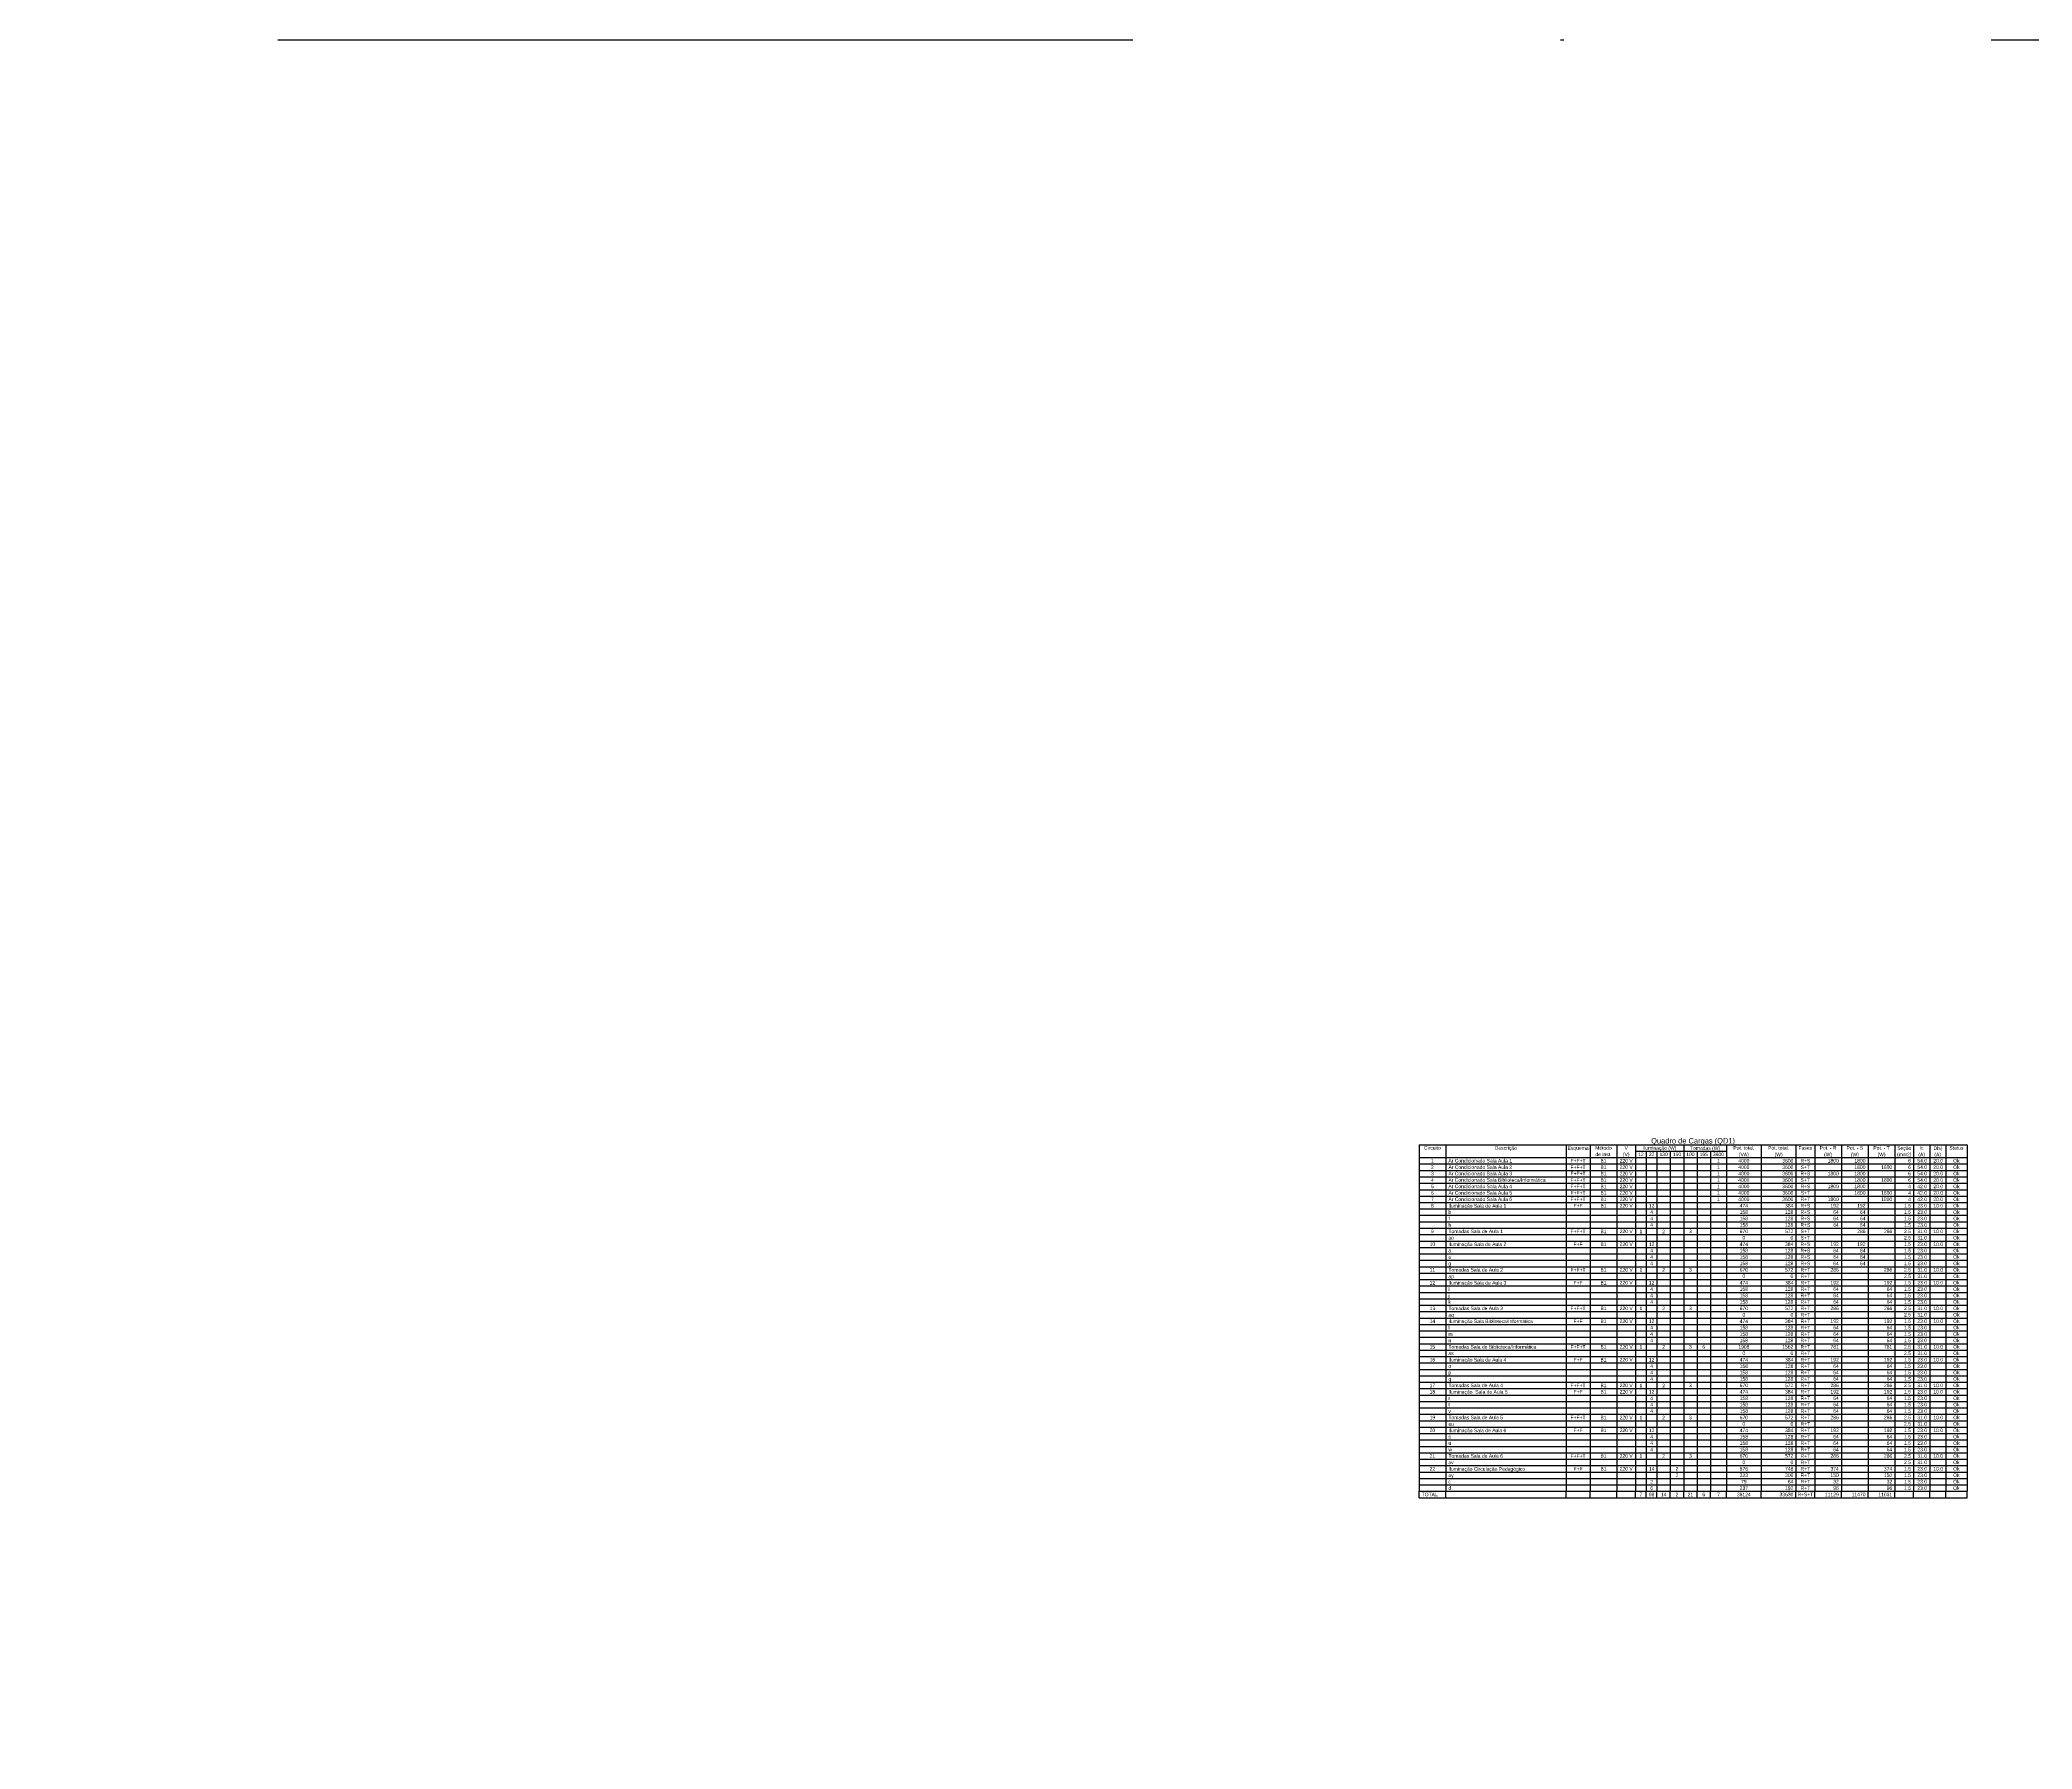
# Model space of a CAD drawing. Extents: x 175 to 700, y 53 to 250.
# Drawn here: x 523.9 to 583.1, y 199.4 to 250.2 of the extents above; entities that cross this region are included whole.
import ezdxf

# ---------------------------------------------------------------- set-up
doc = ezdxf.new("R2010")
doc.units = 0
doc.header["$LTSCALE"] = 2
doc.linetypes.add('DASHDOT', pattern=[25.4, 12.7, -6.35, 0, -6.35])
doc.layers.get('0').update_dxf_attribs({"linetype": 'CONTINUOUS'})
for name, color, linetype, lineweight in [('DI-Linhas do quadro', 1, 'CONTINUOUS', 30), ('DI-Textos do quadro', 7, 'CONTINUOUS', 20), ('DI-Título do quadro', 1, 'CONTINUOUS', 30)]:
    doc.layers.add(name, color=color, linetype=linetype, lineweight=lineweight)
doc.styles.add('Arial', font='arial.ttf')

msp = doc.modelspace()

# ---------------------------------------------------------------- linework, layer by layer
at = {"linetype": 'DASHDOT'}
msp.add_lwpolyline([(174.648, 250.175), (699.834, 250.175), (699.834, 53.401), (174.648, 53.401)], close=True, dxfattribs=at)
at = {"layer": 'DI-Linhas do quadro', "linetype": 'Continuous'}
for p, q in [((564.847, 217.358), (581.129, 217.358)), ((564.847, 217.358), (564.847, 207.064)), ((565.641, 217.358), (565.641, 207.064)), ((569.215, 217.358), (569.215, 207.064)), ((569.93, 217.358), (569.93, 207.064)), ((570.724, 217.358), (570.724, 207.064)), ((571.28, 217.358), (571.28, 207.064)), ((572.71, 217.358), (572.71, 207.064)), ((573.981, 217.358), (573.981, 207.064)), ((575.013, 217.358), (575.013, 207.064)), ((576.046, 217.358), (576.046, 207.064)), ((576.602, 217.358), (576.602, 207.064)), ((577.396, 217.358), (577.396, 207.064)), ((578.19, 217.358), (578.19, 207.064)), ((578.985, 217.358), (578.985, 207.064)), ((579.541, 217.358), (579.541, 207.064)), ((580.017, 217.358), (580.017, 207.064)), ((580.494, 217.358), (580.494, 207.064)), ((581.129, 217.358), (581.129, 207.064)), ((564.847, 216.976), (581.129, 216.976)), ((564.847, 216.786), (581.129, 216.786)), ((571.28, 217.167), (572.71, 217.167)), ((571.598, 217.167), (571.598, 207.064)), ((571.916, 217.167), (571.916, 207.064)), ((572.313, 217.167), (572.313, 207.064)), ((572.71, 217.167), (573.981, 217.167)), ((573.107, 217.167), (573.107, 207.064)), ((573.504, 217.167), (573.504, 207.064)), ((564.847, 216.595), (581.129, 216.595)), ((564.847, 216.404), (581.129, 216.404)), ((564.847, 216.214), (581.129, 216.214)), ((564.847, 216.023), (581.129, 216.023)), ((564.847, 215.833), (581.129, 215.833)), ((564.847, 215.642), (581.129, 215.642)), ((564.847, 215.451), (581.129, 215.451)), ((564.847, 215.261), (581.129, 215.261)), ((564.847, 215.07), (581.129, 215.07)), ((564.847, 214.88), (581.129, 214.88)), ((564.847, 214.689), (581.129, 214.689)), ((564.847, 214.498), (581.129, 214.498)), ((564.847, 214.308), (581.129, 214.308)), ((564.847, 214.117), (581.129, 214.117)), ((564.847, 213.926), (581.129, 213.926)), ((564.847, 213.736), (581.129, 213.736)), ((564.847, 213.545), (581.129, 213.545)), ((564.847, 213.355), (581.129, 213.355)), ((564.847, 213.164), (581.129, 213.164)), ((564.847, 212.973), (581.129, 212.973)), ((564.847, 212.783), (581.129, 212.783)), ((564.847, 212.592), (581.129, 212.592)), ((564.847, 212.401), (581.129, 212.401)), ((564.847, 212.211), (581.129, 212.211)), ((564.847, 212.02), (581.129, 212.02)), ((564.847, 211.83), (581.129, 211.83)), ((564.847, 211.639), (581.129, 211.639)), ((564.847, 211.448), (581.129, 211.448)), ((564.847, 211.258), (581.129, 211.258)), ((564.847, 211.067), (581.129, 211.067)), ((564.847, 210.876), (581.129, 210.876)), ((564.847, 210.686), (581.129, 210.686)), ((564.847, 210.495), (581.129, 210.495)), ((564.847, 210.305), (581.129, 210.305)), ((564.847, 210.114), (581.129, 210.114)), ((564.847, 209.923), (581.129, 209.923)), ((564.847, 209.733), (581.129, 209.733)), ((564.847, 209.542), (581.129, 209.542)), ((564.847, 209.352), (581.129, 209.352)), ((564.847, 209.161), (581.129, 209.161)), ((564.847, 208.97), (581.129, 208.97)), ((564.847, 208.78), (581.129, 208.78)), ((564.847, 208.589), (581.129, 208.589)), ((564.847, 208.398), (581.129, 208.398)), ((564.847, 208.208), (581.129, 208.208)), ((564.847, 208.017), (581.129, 208.017)), ((564.847, 207.827), (581.129, 207.827)), ((564.847, 207.636), (581.129, 207.636)), ((564.847, 207.445), (581.129, 207.445)), ((564.847, 207.255), (581.129, 207.255)), ((564.847, 207.064), (581.129, 207.064)), ((564.847, 206.873), (564.847, 207.064)), ((564.847, 206.873), (564.847, 207.064)), ((564.847, 206.873), (581.129, 206.873)), ((565.641, 206.873), (565.641, 207.064)), ((569.215, 206.873), (569.215, 207.064)), ((569.93, 206.873), (569.93, 207.064)), ((570.724, 206.873), (570.724, 207.064)), ((571.28, 206.873), (571.28, 207.064)), ((571.598, 206.873), (571.598, 207.064)), ((571.916, 206.873), (571.916, 207.064)), ((572.313, 206.873), (572.313, 207.064)), ((572.71, 206.873), (572.71, 207.064)), ((573.107, 206.873), (573.107, 207.064)), ((573.504, 206.873), (573.504, 207.064)), ((573.981, 206.873), (573.981, 207.064)), ((575.013, 206.873), (575.013, 207.064)), ((576.046, 206.873), (576.046, 207.064)), ((576.602, 206.873), (576.602, 207.064)), ((577.396, 206.873), (577.396, 207.064)), ((578.19, 206.873), (578.19, 207.064)), ((578.985, 206.873), (578.985, 207.064)), ((579.541, 206.873), (579.541, 207.064)), ((580.017, 206.873), (580.017, 207.064)), ((580.494, 206.873), (580.494, 207.064)), ((581.129, 206.873), (581.129, 207.064))]:
    msp.add_line(p, q, dxfattribs=at)

# ---------------------------------------------------------------- texts
at = {"layer": 'DI-Textos do quadro', "line_spacing_factor": 0.798, "style": 'Arial'}
for s, insert, char_height, width, attachment_point in [('Circuito', (565.244, 217.209), 0.1059, 1.01664, 8), ('Descrição', (567.428, 217.174), 0.1059, 1.14372, 8), ('Esquema', (569.573, 217.174), 0.1059, 0.88956, 8), ('Método', (570.327, 217.209), 0.1059, 0.76248, 8), ('V', (571.002, 217.209), 0.106, 0.12708, 8), ('Iluminação (W)', (571.995, 217.174), 0.1059, 1.77912, 8), ('Tomadas (W)', (573.345, 217.174), 0.1059, 1.39788, 8), ('Pot. total.', (574.497, 217.209), 0.1059, 1.39788, 8), ('Pot. total.', (575.53, 217.209), 0.1059, 1.39788, 8), ('Fases', (576.324, 217.209), 0.1059, 0.6354, 8), ('Pot. - R', (576.999, 217.209), 0.1059, 1.01664, 8), ('Pot. - S', (577.793, 217.209), 0.1059, 1.01664, 8), ('Pot. - T', (578.588, 217.209), 0.1059, 1.01664, 8), ('Seção', (579.263, 217.174), 0.1059, 0.6354, 8), ('Ic', (579.779, 217.209), 0.1059, 0.25416, 8), ('Disj', (580.255, 217.174), 0.1059, 0.50832, 8), ('Status', (580.811, 217.209), 0.1059, 0.76248, 8), ('2', (565.244, 216.638), 0.106, 0.12708, 8), ('1', (565.244, 216.828), 0.106, 0.12708, 8), ('Ar Condicionado Sala Aula 1', (565.721, 216.828), 0.1059, 3.43116, 7), ('Ar Condicionado Sala Aula 2', (565.721, 216.638), 0.1059, 3.43116, 7), ('F+F+T', (569.573, 216.828), 0.1059, 0.6354, 8), ('F+F+T', (569.573, 216.638), 0.1059, 0.6354, 8), ('de inst.', (570.327, 217.019), 0.1059, 1.01664, 8), ('B1', (570.327, 216.828), 0.1059, 0.25416, 8), ('B1', (570.327, 216.638), 0.1059, 0.25416, 8), ('220 V', (571.002, 216.828), 0.1059, 0.6354, 8), ('220 V', (571.002, 216.638), 0.1059, 0.6354, 8), ('(V)', (571.002, 216.984), 0.1059, 0.38124, 8), ('12', (571.439, 217.019), 0.1059, 0.25416, 8), ('32', (571.757, 217.019), 0.1059, 0.25416, 8), ('130', (572.114, 217.019), 0.1059, 0.38124, 8), ('150', (572.512, 217.019), 0.1059, 0.38124, 8), ('100', (572.909, 217.019), 0.1059, 0.38124, 8), ('165', (573.306, 217.019), 0.1059, 0.38124, 8), ('3600', (573.743, 217.019), 0.1059, 0.50832, 8), ('1', (573.743, 216.828), 0.106, 0.12708, 8), ('1', (573.743, 216.638), 0.106, 0.12708, 8), ('4000', (574.497, 216.828), 0.1059, 0.50832, 8), ('4000', (574.497, 216.638), 0.1059, 0.50832, 8), ('(VA)', (574.497, 216.984), 0.1059, 0.50832, 8), ('(W)', (575.53, 216.984), 0.1059, 0.38124, 8), ('3600', (575.967, 216.828), 0.1059, 0.50832, 9), ('3600', (575.967, 216.638), 0.1059, 0.50832, 9), ('R+S', (576.324, 216.828), 0.1059, 0.38124, 8), ('S+T', (576.324, 216.638), 0.1059, 0.38124, 8), ('(W)', (576.999, 216.984), 0.1059, 0.38124, 8), ('1800', (577.317, 216.828), 0.1059, 0.50832, 9), ('(W)', (577.793, 216.984), 0.1059, 0.38124, 8), ('1800', (578.111, 216.828), 0.1059, 0.50832, 9), ('1800', (578.111, 216.638), 0.1059, 0.50832, 9), ('(W)', (578.588, 216.984), 0.1059, 0.38124, 8), ('1800', (578.905, 216.638), 0.1059, 0.50832, 9), ('(mm2)', (579.263, 216.984), 0.1059, 0.6354, 8), ('6', (579.461, 216.828), 0.106, 0.12708, 9), ('6', (579.461, 216.638), 0.106, 0.12708, 9), ('54.0', (579.938, 216.828), 0.1059, 0.50832, 9), ('54.0', (579.938, 216.638), 0.1059, 0.50832, 9), ('(A)', (579.779, 216.984), 0.1059, 0.38124, 8), ('20.0', (580.414, 216.828), 0.1059, 0.50832, 9), ('20.0', (580.414, 216.638), 0.1059, 0.50832, 9), ('(A)', (580.255, 216.984), 0.1059, 0.38124, 8), ('Ok', (580.811, 216.828), 0.1059, 0.25416, 8), ('Ok', (580.811, 216.638), 0.1059, 0.25416, 8), ('4', (565.244, 216.256), 0.106, 0.12708, 8), ('3', (565.244, 216.447), 0.106, 0.12708, 8), ('5', (565.244, 216.066), 0.106, 0.12708, 8), ('Ar Condicionado Sala Aula 3', (565.721, 216.447), 0.1059, 3.43116, 7), ('Ar Condicionado Sala Biblioteca/Informática', (565.721, 216.256), 0.1059, 5.46444, 7), ('Ar Condicionado Sala Aula 4', (565.721, 216.066), 0.1059, 3.43116, 7), ('F+F+T', (569.573, 216.447), 0.1059, 0.6354, 8), ('F+F+T', (569.573, 216.256), 0.1059, 0.6354, 8), ('F+F+T', (569.573, 216.066), 0.1059, 0.6354, 8), ('B1', (570.327, 216.447), 0.1059, 0.25416, 8), ('B1', (570.327, 216.256), 0.1059, 0.25416, 8), ('B1', (570.327, 216.066), 0.1059, 0.25416, 8), ('220 V', (571.002, 216.447), 0.1059, 0.6354, 8), ('220 V', (571.002, 216.256), 0.1059, 0.6354, 8), ('220 V', (571.002, 216.066), 0.1059, 0.6354, 8), ('1', (573.743, 216.447), 0.106, 0.12708, 8), ('1', (573.743, 216.256), 0.106, 0.12708, 8), ('1', (573.743, 216.066), 0.106, 0.12708, 8), ('4000', (574.497, 216.447), 0.1059, 0.50832, 8), ('4000', (574.497, 216.256), 0.1059, 0.50832, 8), ('4000', (574.497, 216.066), 0.1059, 0.50832, 8), ('3600', (575.967, 216.447), 0.1059, 0.50832, 9), ('3600', (575.967, 216.256), 0.1059, 0.50832, 9), ('3600', (575.967, 216.066), 0.1059, 0.50832, 9), ('R+S', (576.324, 216.447), 0.1059, 0.38124, 8), ('R+S', (576.324, 216.066), 0.1059, 0.38124, 8), ('S+T', (576.324, 216.256), 0.1059, 0.38124, 8), ('1800', (577.317, 216.447), 0.1059, 0.50832, 9), ('1800', (577.317, 216.066), 0.1059, 0.50832, 9), ('1800', (578.111, 216.447), 0.1059, 0.50832, 9), ('1800', (578.111, 216.256), 0.1059, 0.50832, 9), ('1800', (578.111, 216.066), 0.1059, 0.50832, 9), ('1800', (578.905, 216.256), 0.1059, 0.50832, 9), ('4', (579.461, 216.066), 0.106, 0.12708, 9), ('6', (579.461, 216.447), 0.106, 0.12708, 9), ('6', (579.461, 216.256), 0.106, 0.12708, 9), ('42.0', (579.938, 216.066), 0.1059, 0.50832, 9), ('54.0', (579.938, 216.447), 0.1059, 0.50832, 9), ('54.0', (579.938, 216.256), 0.1059, 0.50832, 9), ('20.0', (580.414, 216.447), 0.1059, 0.50832, 9), ('20.0', (580.414, 216.256), 0.1059, 0.50832, 9), ('20.0', (580.414, 216.066), 0.1059, 0.50832, 9), ('Ok', (580.811, 216.447), 0.1059, 0.25416, 8), ('Ok', (580.811, 216.256), 0.1059, 0.25416, 8), ('Ok', (580.811, 216.066), 0.1059, 0.25416, 8), ('8', (565.244, 215.494), 0.106, 0.12708, 8), ('6', (565.244, 215.875), 0.106, 0.12708, 8), ('7', (565.244, 215.684), 0.106, 0.12708, 8), ('Ar Condicionado Sala Aula 5', (565.721, 215.875), 0.1059, 3.43116, 7), ('Ar Condicionado Sala Aula 6', (565.721, 215.684), 0.1059, 3.43116, 7), ('Iluminação Sala de Aula 1', (565.721, 215.459), 0.1059, 3.177, 7), ('F+F+T', (569.573, 215.875), 0.1059, 0.6354, 8), ('F+F+T', (569.573, 215.684), 0.1059, 0.6354, 8), ('F+F', (569.573, 215.494), 0.1059, 0.38124, 8), ('B1', (570.327, 215.875), 0.1059, 0.25416, 8), ('B1', (570.327, 215.684), 0.1059, 0.25416, 8), ('B1', (570.327, 215.494), 0.1059, 0.25416, 8), ('220 V', (571.002, 215.875), 0.1059, 0.6354, 8), ('220 V', (571.002, 215.684), 0.1059, 0.6354, 8), ('220 V', (571.002, 215.494), 0.1059, 0.6354, 8), ('12', (571.757, 215.494), 0.1059, 0.25416, 8), ('1', (573.743, 215.875), 0.106, 0.12708, 8), ('1', (573.743, 215.684), 0.106, 0.12708, 8), ('4000', (574.497, 215.875), 0.1059, 0.50832, 8), ('4000', (574.497, 215.684), 0.1059, 0.50832, 8), ('474', (574.497, 215.494), 0.1059, 0.38124, 8), ('3600', (575.967, 215.875), 0.1059, 0.50832, 9), ('3600', (575.967, 215.684), 0.1059, 0.50832, 9), ('384', (575.967, 215.494), 0.1059, 0.38124, 9), ('R+S', (576.324, 215.494), 0.1059, 0.38124, 8), ('S+T', (576.324, 215.875), 0.1059, 0.38124, 8), ('R+T', (576.324, 215.684), 0.1059, 0.38124, 8), ('1800', (577.317, 215.684), 0.1059, 0.50832, 9), ('192', (577.317, 215.494), 0.1059, 0.38124, 9), ('1800', (578.111, 215.875), 0.1059, 0.50832, 9), ('192', (578.111, 215.494), 0.1059, 0.38124, 9), ('1800', (578.905, 215.875), 0.1059, 0.50832, 9), ('1800', (578.905, 215.684), 0.1059, 0.50832, 9), ('1.5', (579.461, 215.494), 0.1059, 0.38124, 9), ('4', (579.461, 215.875), 0.106, 0.12708, 9), ('4', (579.461, 215.684), 0.106, 0.12708, 9), ('42.0', (579.938, 215.875), 0.1059, 0.50832, 9), ('42.0', (579.938, 215.684), 0.1059, 0.50832, 9), ('23.0', (579.938, 215.494), 0.1059, 0.50832, 9), ('20.0', (580.414, 215.875), 0.1059, 0.50832, 9), ('20.0', (580.414, 215.684), 0.1059, 0.50832, 9), ('10.0', (580.414, 215.494), 0.1059, 0.50832, 9), ('Ok', (580.811, 215.875), 0.1059, 0.25416, 8), ('Ok', (580.811, 215.684), 0.1059, 0.25416, 8), ('Ok', (580.811, 215.494), 0.1059, 0.25416, 8), ('9', (565.244, 214.731), 0.106, 0.12708, 8), ('f', (565.721, 215.113), 0.106, 0.12708, 7), ('Tomadas Sala de Aula 1', (565.721, 214.731), 0.1059, 2.79576, 7), ('b', (565.721, 215.303), 0.106, 0.12708, 7), ('h', (565.721, 214.922), 0.106, 0.12708, 7), ('220 V', (571.002, 214.731), 0.1059, 0.6354, 8), ('4', (571.757, 215.303), 0.106, 0.12708, 8), ('4', (571.757, 215.113), 0.106, 0.12708, 8), ('4', (571.757, 214.922), 0.106, 0.12708, 8), ('2', (572.114, 214.731), 0.106, 0.12708, 8), ('3', (572.909, 214.731), 0.106, 0.12708, 8), ('670', (574.497, 214.731), 0.1059, 0.38124, 8), ('158', (574.497, 215.303), 0.1059, 0.38124, 8), ('158', (574.497, 215.113), 0.1059, 0.38124, 8), ('158', (574.497, 214.922), 0.1059, 0.38124, 8), ('572', (575.967, 214.731), 0.1059, 0.38124, 9), ('128', (575.967, 215.303), 0.1059, 0.38124, 9), ('128', (575.967, 215.113), 0.1059, 0.38124, 9), ('128', (575.967, 214.922), 0.1059, 0.38124, 9), ('R+S', (576.324, 215.303), 0.1059, 0.38124, 8), ('R+S', (576.324, 215.113), 0.1059, 0.38124, 8), ('R+S', (576.324, 214.922), 0.1059, 0.38124, 8), ('S+T', (576.324, 214.731), 0.1059, 0.38124, 8), ('64', (577.317, 215.303), 0.1059, 0.25416, 9), ('64', (577.317, 215.113), 0.1059, 0.25416, 9), ('64', (577.317, 214.922), 0.1059, 0.25416, 9), ('286', (578.111, 214.731), 0.1059, 0.38124, 9), ('64', (578.111, 215.303), 0.1059, 0.25416, 9), ('64', (578.111, 215.113), 0.1059, 0.25416, 9), ('64', (578.111, 214.922), 0.1059, 0.25416, 9), ('286', (578.905, 214.731), 0.1059, 0.38124, 9), ('2.5', (579.461, 214.731), 0.1059, 0.38124, 9), ('1.5', (579.461, 215.303), 0.1059, 0.38124, 9), ('1.5', (579.461, 215.113), 0.1059, 0.38124, 9), ('1.5', (579.461, 214.922), 0.1059, 0.38124, 9), ('31.0', (579.938, 214.731), 0.1059, 0.50832, 9), ('23.0', (579.938, 215.303), 0.1059, 0.50832, 9), ('23.0', (579.938, 215.113), 0.1059, 0.50832, 9), ('23.0', (579.938, 214.922), 0.1059, 0.50832, 9), ('10.0', (580.414, 214.731), 0.1059, 0.50832, 9), ('Ok', (580.811, 215.303), 0.1059, 0.25416, 8), ('Ok', (580.811, 215.113), 0.1059, 0.25416, 8), ('Ok', (580.811, 214.922), 0.1059, 0.25416, 8), ('Ok', (580.811, 214.731), 0.1059, 0.25416, 8), ('10', (565.244, 214.35), 0.1059, 0.25416, 8), ('ao', (565.721, 214.541), 0.1059, 0.25416, 7), ('Iluminação Sala de Aula 2', (565.721, 214.315), 0.1059, 3.177, 7), ('F+F+T', (569.573, 214.731), 0.1059, 0.6354, 8), ('F+F', (569.573, 214.35), 0.1059, 0.38124, 8), ('B1', (570.327, 214.731), 0.1059, 0.25416, 8), ('B1', (570.327, 214.35), 0.1059, 0.25416, 8), ('220 V', (571.002, 214.35), 0.1059, 0.6354, 8), ('1', (571.439, 214.731), 0.106, 0.12708, 8), ('12', (571.757, 214.35), 0.1059, 0.25416, 8), ('4', (571.757, 214.159), 0.106, 0.12708, 8), ('474', (574.497, 214.35), 0.1059, 0.38124, 8), ('158', (574.497, 214.159), 0.1059, 0.38124, 8), ('0', (574.497, 214.541), 0.106, 0.12708, 8), ('384', (575.967, 214.35), 0.1059, 0.38124, 9), ('128', (575.967, 214.159), 0.1059, 0.38124, 9), ('0', (575.967, 214.541), 0.106, 0.12708, 9), ('R+S', (576.324, 214.35), 0.1059, 0.38124, 8), ('R+S', (576.324, 214.159), 0.1059, 0.38124, 8), ('S+T', (576.324, 214.541), 0.1059, 0.38124, 8), ('192', (577.317, 214.35), 0.1059, 0.38124, 9), ('64', (577.317, 214.159), 0.1059, 0.25416, 9), ('192', (578.111, 214.35), 0.1059, 0.38124, 9), ('64', (578.111, 214.159), 0.1059, 0.25416, 9), ('2.5', (579.461, 214.541), 0.1059, 0.38124, 9), ('1.5', (579.461, 214.35), 0.1059, 0.38124, 9), ('1.5', (579.461, 214.159), 0.1059, 0.38124, 9), ('31.0', (579.938, 214.541), 0.1059, 0.50832, 9), ('23.0', (579.938, 214.35), 0.1059, 0.50832, 9), ('23.0', (579.938, 214.159), 0.1059, 0.50832, 9), ('10.0', (580.414, 214.35), 0.1059, 0.50832, 9), ('Ok', (580.811, 214.541), 0.1059, 0.25416, 8), ('Ok', (580.811, 214.35), 0.1059, 0.25416, 8), ('Ok', (580.811, 214.159), 0.1059, 0.25416, 8), ('11', (565.244, 213.588), 0.1059, 0.25416, 8), ('Tomadas Sala de Aula 2', (565.721, 213.588), 0.1059, 2.79576, 7), ('a', (565.721, 214.159), 0.106, 0.12708, 7), ('e', (565.721, 213.969), 0.106, 0.12708, 7), ('g', (565.721, 213.743), 0.106, 0.12708, 7), ('F+F+T', (569.573, 213.588), 0.1059, 0.6354, 8), ('B1', (570.327, 213.588), 0.1059, 0.25416, 8), ('220 V', (571.002, 213.588), 0.1059, 0.6354, 8), ('1', (571.439, 213.588), 0.106, 0.12708, 8), ('4', (571.757, 213.969), 0.106, 0.12708, 8), ('4', (571.757, 213.778), 0.106, 0.12708, 8), ('2', (572.114, 213.588), 0.106, 0.12708, 8), ('3', (572.909, 213.588), 0.106, 0.12708, 8), ('670', (574.497, 213.588), 0.1059, 0.38124, 8), ('158', (574.497, 213.969), 0.1059, 0.38124, 8), ('158', (574.497, 213.778), 0.1059, 0.38124, 8), ('572', (575.967, 213.588), 0.1059, 0.38124, 9), ('128', (575.967, 213.969), 0.1059, 0.38124, 9), ('128', (575.967, 213.778), 0.1059, 0.38124, 9), ('R+S', (576.324, 213.969), 0.1059, 0.38124, 8), ('R+S', (576.324, 213.778), 0.1059, 0.38124, 8), ('R+T', (576.324, 213.588), 0.1059, 0.38124, 8), ('286', (577.317, 213.588), 0.1059, 0.38124, 9), ('64', (577.317, 213.969), 0.1059, 0.25416, 9), ('64', (577.317, 213.778), 0.1059, 0.25416, 9), ('64', (578.111, 213.969), 0.1059, 0.25416, 9), ('64', (578.111, 213.778), 0.1059, 0.25416, 9), ('286', (578.905, 213.588), 0.1059, 0.38124, 9), ('2.5', (579.461, 213.588), 0.1059, 0.38124, 9), ('1.5', (579.461, 213.969), 0.1059, 0.38124, 9), ('1.5', (579.461, 213.778), 0.1059, 0.38124, 9), ('31.0', (579.938, 213.588), 0.1059, 0.50832, 9), ('23.0', (579.938, 213.969), 0.1059, 0.50832, 9), ('23.0', (579.938, 213.778), 0.1059, 0.50832, 9), ('10.0', (580.414, 213.588), 0.1059, 0.50832, 9), ('Ok', (580.811, 213.969), 0.1059, 0.25416, 8), ('Ok', (580.811, 213.778), 0.1059, 0.25416, 8), ('Ok', (580.811, 213.588), 0.1059, 0.25416, 8), ('12', (565.244, 213.206), 0.1059, 0.25416, 8), ('ap', (565.721, 213.362), 0.1059, 0.25416, 7), ('i', (565.721, 213.016), 0.106, 0.12708, 7), ('Iluminação Sala de Aula 3', (565.721, 213.171), 0.1059, 3.177, 7), ('F+F', (569.573, 213.206), 0.1059, 0.38124, 8), ('B1', (570.327, 213.206), 0.1059, 0.25416, 8), ('220 V', (571.002, 213.206), 0.1059, 0.6354, 8), ('12', (571.757, 213.206), 0.1059, 0.25416, 8), ('4', (571.757, 213.016), 0.106, 0.12708, 8), ('474', (574.497, 213.206), 0.1059, 0.38124, 8), ('158', (574.497, 213.016), 0.1059, 0.38124, 8), ('0', (574.497, 213.397), 0.106, 0.12708, 8), ('384', (575.967, 213.206), 0.1059, 0.38124, 9), ('128', (575.967, 213.016), 0.1059, 0.38124, 9), ('0', (575.967, 213.397), 0.106, 0.12708, 9), ('R+T', (576.324, 213.397), 0.1059, 0.38124, 8), ('R+T', (576.324, 213.206), 0.1059, 0.38124, 8), ('R+T', (576.324, 213.016), 0.1059, 0.38124, 8), ('192', (577.317, 213.206), 0.1059, 0.38124, 9), ('64', (577.317, 213.016), 0.1059, 0.25416, 9), ('192', (578.905, 213.206), 0.1059, 0.38124, 9), ('64', (578.905, 213.016), 0.1059, 0.25416, 9), ('2.5', (579.461, 213.397), 0.1059, 0.38124, 9), ('1.5', (579.461, 213.206), 0.1059, 0.38124, 9), ('1.5', (579.461, 213.016), 0.1059, 0.38124, 9), ('31.0', (579.938, 213.397), 0.1059, 0.50832, 9), ('23.0', (579.938, 213.206), 0.1059, 0.50832, 9), ('23.0', (579.938, 213.016), 0.1059, 0.50832, 9), ('10.0', (580.414, 213.206), 0.1059, 0.50832, 9), ('Ok', (580.811, 213.397), 0.1059, 0.25416, 8), ('Ok', (580.811, 213.206), 0.1059, 0.25416, 8), ('Ok', (580.811, 213.016), 0.1059, 0.25416, 8), ('13', (565.244, 212.444), 0.1059, 0.25416, 8), ('j', (565.721, 212.79), 0.106, 0.12708, 7), ('Tomadas Sala de Aula 3', (565.721, 212.444), 0.1059, 2.79576, 7), ('k', (565.721, 212.634), 0.106, 0.12708, 7), ('F+F+T', (569.573, 212.444), 0.1059, 0.6354, 8), ('B1', (570.327, 212.444), 0.1059, 0.25416, 8), ('220 V', (571.002, 212.444), 0.1059, 0.6354, 8), ('1', (571.439, 212.444), 0.106, 0.12708, 8), ('4', (571.757, 212.825), 0.106, 0.12708, 8), ('4', (571.757, 212.634), 0.106, 0.12708, 8), ('2', (572.114, 212.444), 0.106, 0.12708, 8), ('3', (572.909, 212.444), 0.106, 0.12708, 8), ('670', (574.497, 212.444), 0.1059, 0.38124, 8), ('158', (574.497, 212.825), 0.1059, 0.38124, 8), ('158', (574.497, 212.634), 0.1059, 0.38124, 8), ('572', (575.967, 212.444), 0.1059, 0.38124, 9), ('128', (575.967, 212.825), 0.1059, 0.38124, 9), ('128', (575.967, 212.634), 0.1059, 0.38124, 9), ('R+T', (576.324, 212.825), 0.1059, 0.38124, 8), ('R+T', (576.324, 212.634), 0.1059, 0.38124, 8), ('R+T', (576.324, 212.444), 0.1059, 0.38124, 8), ('286', (577.317, 212.444), 0.1059, 0.38124, 9), ('64', (577.317, 212.825), 0.1059, 0.25416, 9), ('64', (577.317, 212.634), 0.1059, 0.25416, 9), ('286', (578.905, 212.444), 0.1059, 0.38124, 9), ('64', (578.905, 212.825), 0.1059, 0.25416, 9), ('64', (578.905, 212.634), 0.1059, 0.25416, 9), ('2.5', (579.461, 212.444), 0.1059, 0.38124, 9), ('1.5', (579.461, 212.825), 0.1059, 0.38124, 9), ('1.5', (579.461, 212.634), 0.1059, 0.38124, 9), ('31.0', (579.938, 212.444), 0.1059, 0.50832, 9), ('23.0', (579.938, 212.825), 0.1059, 0.50832, 9), ('23.0', (579.938, 212.634), 0.1059, 0.50832, 9), ('10.0', (580.414, 212.444), 0.1059, 0.50832, 9), ('Ok', (580.811, 212.825), 0.1059, 0.25416, 8), ('Ok', (580.811, 212.634), 0.1059, 0.25416, 8), ('Ok', (580.811, 212.444), 0.1059, 0.25416, 8), ('14', (565.244, 212.063), 0.1059, 0.25416, 8), ('aq', (565.721, 212.218), 0.1059, 0.25416, 7), ('l', (565.721, 211.872), 0.106, 0.12708, 7), ('Iluminação Sala Biblioteca/Informática', (565.721, 212.028), 0.1059, 4.82904, 7), ('F+F', (569.573, 212.063), 0.1059, 0.38124, 8), ('B1', (570.327, 212.063), 0.1059, 0.25416, 8), ('220 V', (571.002, 212.063), 0.1059, 0.6354, 8), ('12', (571.757, 212.063), 0.1059, 0.25416, 8), ('4', (571.757, 211.872), 0.106, 0.12708, 8), ('474', (574.497, 212.063), 0.1059, 0.38124, 8), ('158', (574.497, 211.872), 0.1059, 0.38124, 8), ('0', (574.497, 212.253), 0.106, 0.12708, 8), ('384', (575.967, 212.063), 0.1059, 0.38124, 9), ('128', (575.967, 211.872), 0.1059, 0.38124, 9), ('0', (575.967, 212.253), 0.106, 0.12708, 9), ('R+T', (576.324, 212.253), 0.1059, 0.38124, 8), ('R+T', (576.324, 212.063), 0.1059, 0.38124, 8), ('R+T', (576.324, 211.872), 0.1059, 0.38124, 8), ('192', (577.317, 212.063), 0.1059, 0.38124, 9), ('64', (577.317, 211.872), 0.1059, 0.25416, 9), ('192', (578.905, 212.063), 0.1059, 0.38124, 9), ('64', (578.905, 211.872), 0.1059, 0.25416, 9), ('2.5', (579.461, 212.253), 0.1059, 0.38124, 9), ('1.5', (579.461, 212.063), 0.1059, 0.38124, 9), ('1.5', (579.461, 211.872), 0.1059, 0.38124, 9), ('31.0', (579.938, 212.253), 0.1059, 0.50832, 9), ('23.0', (579.938, 212.063), 0.1059, 0.50832, 9), ('23.0', (579.938, 211.872), 0.1059, 0.50832, 9), ('10.0', (580.414, 212.063), 0.1059, 0.50832, 9), ('Ok', (580.811, 212.253), 0.1059, 0.25416, 8), ('Ok', (580.811, 212.063), 0.1059, 0.25416, 8), ('Ok', (580.811, 211.872), 0.1059, 0.25416, 8), ('15', (565.244, 211.3), 0.1059, 0.25416, 8), ('Tomadas Sala de Biblioteca/Informática', (565.721, 211.3), 0.1059, 4.82904, 7), ('m', (565.721, 211.681), 0.106, 0.12708, 7), ('n', (565.721, 211.491), 0.106, 0.12708, 7), ('F+F+T', (569.573, 211.3), 0.1059, 0.6354, 8), ('B1', (570.327, 211.3), 0.1059, 0.25416, 8), ('220 V', (571.002, 211.3), 0.1059, 0.6354, 8), ('1', (571.439, 211.3), 0.106, 0.12708, 8), ('4', (571.757, 211.681), 0.106, 0.12708, 8), ('4', (571.757, 211.491), 0.106, 0.12708, 8), ('2', (572.114, 211.3), 0.106, 0.12708, 8), ('3', (572.909, 211.3), 0.106, 0.12708, 8), ('6', (573.306, 211.3), 0.106, 0.12708, 8), ('1908', (574.497, 211.3), 0.1059, 0.50832, 8), ('158', (574.497, 211.681), 0.1059, 0.38124, 8), ('158', (574.497, 211.491), 0.1059, 0.38124, 8), ('1562', (575.967, 211.3), 0.1059, 0.50832, 9), ('128', (575.967, 211.681), 0.1059, 0.38124, 9), ('128', (575.967, 211.491), 0.1059, 0.38124, 9), ('R+T', (576.324, 211.681), 0.1059, 0.38124, 8), ('R+T', (576.324, 211.491), 0.1059, 0.38124, 8), ('R+T', (576.324, 211.3), 0.1059, 0.38124, 8), ('781', (577.317, 211.3), 0.1059, 0.38124, 9), ('64', (577.317, 211.681), 0.1059, 0.25416, 9), ('64', (577.317, 211.491), 0.1059, 0.25416, 9), ('781', (578.905, 211.3), 0.1059, 0.38124, 9), ('64', (578.905, 211.681), 0.1059, 0.25416, 9), ('64', (578.905, 211.491), 0.1059, 0.25416, 9), ('2.5', (579.461, 211.3), 0.1059, 0.38124, 9), ('1.5', (579.461, 211.681), 0.1059, 0.38124, 9), ('1.5', (579.461, 211.491), 0.1059, 0.38124, 9), ('31.0', (579.938, 211.3), 0.1059, 0.50832, 9), ('23.0', (579.938, 211.681), 0.1059, 0.50832, 9), ('23.0', (579.938, 211.491), 0.1059, 0.50832, 9), ('10.0', (580.414, 211.3), 0.1059, 0.50832, 9), ('Ok', (580.811, 211.681), 0.1059, 0.25416, 8), ('Ok', (580.811, 211.491), 0.1059, 0.25416, 8), ('Ok', (580.811, 211.3), 0.1059, 0.25416, 8), ('16', (565.244, 210.919), 0.1059, 0.25416, 8), ('as', (565.721, 211.11), 0.1059, 0.25416, 7), ('o', (565.721, 210.728), 0.106, 0.12708, 7), ('Iluminação Sala de Aula 4', (565.721, 210.884), 0.1059, 3.177, 7), ('F+F', (569.573, 210.919), 0.1059, 0.38124, 8), ('B1', (570.327, 210.919), 0.1059, 0.25416, 8), ('220 V', (571.002, 210.919), 0.1059, 0.6354, 8), ('12', (571.757, 210.919), 0.1059, 0.25416, 8), ('4', (571.757, 210.728), 0.106, 0.12708, 8), ('474', (574.497, 210.919), 0.1059, 0.38124, 8), ('158', (574.497, 210.728), 0.1059, 0.38124, 8), ('0', (574.497, 211.11), 0.106, 0.12708, 8), ('384', (575.967, 210.919), 0.1059, 0.38124, 9), ('128', (575.967, 210.728), 0.1059, 0.38124, 9), ('0', (575.967, 211.11), 0.106, 0.12708, 9), ('R+T', (576.324, 211.11), 0.1059, 0.38124, 8), ('R+T', (576.324, 210.919), 0.1059, 0.38124, 8), ('R+T', (576.324, 210.728), 0.1059, 0.38124, 8), ('192', (577.317, 210.919), 0.1059, 0.38124, 9), ('64', (577.317, 210.728), 0.1059, 0.25416, 9), ('192', (578.905, 210.919), 0.1059, 0.38124, 9), ('64', (578.905, 210.728), 0.1059, 0.25416, 9), ('2.5', (579.461, 211.11), 0.1059, 0.38124, 9), ('1.5', (579.461, 210.919), 0.1059, 0.38124, 9), ('1.5', (579.461, 210.728), 0.1059, 0.38124, 9), ('31.0', (579.938, 211.11), 0.1059, 0.50832, 9), ('23.0', (579.938, 210.919), 0.1059, 0.50832, 9), ('23.0', (579.938, 210.728), 0.1059, 0.50832, 9), ('10.0', (580.414, 210.919), 0.1059, 0.50832, 9), ('Ok', (580.811, 211.11), 0.1059, 0.25416, 8), ('Ok', (580.811, 210.919), 0.1059, 0.25416, 8), ('Ok', (580.811, 210.728), 0.1059, 0.25416, 8), ('17', (565.244, 210.156), 0.1059, 0.25416, 8), ('Tomadas Sala de Aula 4', (565.721, 210.156), 0.1059, 2.79576, 7), ('q', (565.721, 210.312), 0.106, 0.12708, 7), ('p', (565.721, 210.503), 0.106, 0.12708, 7), ('F+F+T', (569.573, 210.156), 0.1059, 0.6354, 8), ('B1', (570.327, 210.156), 0.1059, 0.25416, 8), ('220 V', (571.002, 210.156), 0.1059, 0.6354, 8), ('1', (571.439, 210.156), 0.106, 0.12708, 8), ('4', (571.757, 210.538), 0.106, 0.12708, 8), ('4', (571.757, 210.347), 0.106, 0.12708, 8), ('2', (572.114, 210.156), 0.106, 0.12708, 8), ('3', (572.909, 210.156), 0.106, 0.12708, 8), ('670', (574.497, 210.156), 0.1059, 0.38124, 8), ('158', (574.497, 210.538), 0.1059, 0.38124, 8), ('158', (574.497, 210.347), 0.1059, 0.38124, 8), ('572', (575.967, 210.156), 0.1059, 0.38124, 9), ('128', (575.967, 210.538), 0.1059, 0.38124, 9), ('128', (575.967, 210.347), 0.1059, 0.38124, 9), ('R+T', (576.324, 210.538), 0.1059, 0.38124, 8), ('R+T', (576.324, 210.347), 0.1059, 0.38124, 8), ('R+T', (576.324, 210.156), 0.1059, 0.38124, 8), ('286', (577.317, 210.156), 0.1059, 0.38124, 9), ('64', (577.317, 210.538), 0.1059, 0.25416, 9), ('64', (577.317, 210.347), 0.1059, 0.25416, 9), ('286', (578.905, 210.156), 0.1059, 0.38124, 9), ('64', (578.905, 210.538), 0.1059, 0.25416, 9), ('64', (578.905, 210.347), 0.1059, 0.25416, 9), ('2.5', (579.461, 210.156), 0.1059, 0.38124, 9), ('1.5', (579.461, 210.538), 0.1059, 0.38124, 9), ('1.5', (579.461, 210.347), 0.1059, 0.38124, 9), ('31.0', (579.938, 210.156), 0.1059, 0.50832, 9), ('23.0', (579.938, 210.538), 0.1059, 0.50832, 9), ('23.0', (579.938, 210.347), 0.1059, 0.50832, 9), ('10.0', (580.414, 210.156), 0.1059, 0.50832, 9), ('Ok', (580.811, 210.538), 0.1059, 0.25416, 8), ('Ok', (580.811, 210.347), 0.1059, 0.25416, 8), ('Ok', (580.811, 210.156), 0.1059, 0.25416, 8), ('18', (565.244, 209.966), 0.1059, 0.25416, 8), ('t', (565.721, 209.585), 0.106, 0.12708, 7), ('r', (565.721, 209.775), 0.106, 0.12708, 7), ('Iluminação  Sala de Aula 5', (565.721, 209.931), 0.1059, 3.30408, 7), ('F+F', (569.573, 209.966), 0.1059, 0.38124, 8), ('B1', (570.327, 209.966), 0.1059, 0.25416, 8), ('220 V', (571.002, 209.966), 0.1059, 0.6354, 8), ('12', (571.757, 209.966), 0.1059, 0.25416, 8), ('4', (571.757, 209.775), 0.106, 0.12708, 8), ('4', (571.757, 209.585), 0.106, 0.12708, 8), ('474', (574.497, 209.966), 0.1059, 0.38124, 8), ('158', (574.497, 209.775), 0.1059, 0.38124, 8), ('158', (574.497, 209.585), 0.1059, 0.38124, 8), ('384', (575.967, 209.966), 0.1059, 0.38124, 9), ('128', (575.967, 209.775), 0.1059, 0.38124, 9), ('128', (575.967, 209.585), 0.1059, 0.38124, 9), ('R+T', (576.324, 209.966), 0.1059, 0.38124, 8), ('R+T', (576.324, 209.775), 0.1059, 0.38124, 8), ('R+T', (576.324, 209.585), 0.1059, 0.38124, 8), ('192', (577.317, 209.966), 0.1059, 0.38124, 9), ('64', (577.317, 209.775), 0.1059, 0.25416, 9), ('64', (577.317, 209.585), 0.1059, 0.25416, 9), ('192', (578.905, 209.966), 0.1059, 0.38124, 9), ('64', (578.905, 209.775), 0.1059, 0.25416, 9), ('64', (578.905, 209.585), 0.1059, 0.25416, 9), ('1.5', (579.461, 209.966), 0.1059, 0.38124, 9), ('1.5', (579.461, 209.775), 0.1059, 0.38124, 9), ('1.5', (579.461, 209.585), 0.1059, 0.38124, 9), ('23.0', (579.938, 209.966), 0.1059, 0.50832, 9), ('23.0', (579.938, 209.775), 0.1059, 0.50832, 9), ('23.0', (579.938, 209.585), 0.1059, 0.50832, 9), ('10.0', (580.414, 209.966), 0.1059, 0.50832, 9), ('Ok', (580.811, 209.966), 0.1059, 0.25416, 8), ('Ok', (580.811, 209.775), 0.1059, 0.25416, 8), ('Ok', (580.811, 209.585), 0.1059, 0.25416, 8), ('20', (565.244, 208.822), 0.1059, 0.25416, 8), ('19', (565.244, 209.203), 0.1059, 0.25416, 8), ('v', (565.721, 209.394), 0.106, 0.12708, 7), ('Tomadas Sala de Aula 5', (565.721, 209.203), 0.1059, 2.79576, 7), ('au', (565.721, 209.013), 0.1059, 0.25416, 7), ('Iluminação Sala de Aula 6', (565.721, 208.787), 0.1059, 3.177, 7), ('F+F+T', (569.573, 209.203), 0.1059, 0.6354, 8), ('F+F', (569.573, 208.822), 0.1059, 0.38124, 8), ('B1', (570.327, 209.203), 0.1059, 0.25416, 8), ('B1', (570.327, 208.822), 0.1059, 0.25416, 8), ('220 V', (571.002, 209.203), 0.1059, 0.6354, 8), ('220 V', (571.002, 208.822), 0.1059, 0.6354, 8), ('1', (571.439, 209.203), 0.106, 0.12708, 8), ('12', (571.757, 208.822), 0.1059, 0.25416, 8), ('4', (571.757, 209.394), 0.106, 0.12708, 8), ('2', (572.114, 209.203), 0.106, 0.12708, 8), ('3', (572.909, 209.203), 0.106, 0.12708, 8), ('474', (574.497, 208.822), 0.1059, 0.38124, 8), ('670', (574.497, 209.203), 0.1059, 0.38124, 8), ('158', (574.497, 209.394), 0.1059, 0.38124, 8), ('0', (574.497, 209.013), 0.106, 0.12708, 8), ('384', (575.967, 208.822), 0.1059, 0.38124, 9), ('572', (575.967, 209.203), 0.1059, 0.38124, 9), ('128', (575.967, 209.394), 0.1059, 0.38124, 9), ('0', (575.967, 209.013), 0.106, 0.12708, 9), ('R+T', (576.324, 209.394), 0.1059, 0.38124, 8), ('R+T', (576.324, 209.203), 0.1059, 0.38124, 8), ('R+T', (576.324, 209.013), 0.1059, 0.38124, 8), ('R+T', (576.324, 208.822), 0.1059, 0.38124, 8), ('286', (577.317, 209.203), 0.1059, 0.38124, 9), ('192', (577.317, 208.822), 0.1059, 0.38124, 9), ('64', (577.317, 209.394), 0.1059, 0.25416, 9), ('286', (578.905, 209.203), 0.1059, 0.38124, 9), ('192', (578.905, 208.822), 0.1059, 0.38124, 9), ('64', (578.905, 209.394), 0.1059, 0.25416, 9), ('2.5', (579.461, 209.203), 0.1059, 0.38124, 9), ('2.5', (579.461, 209.013), 0.1059, 0.38124, 9), ('1.5', (579.461, 209.394), 0.1059, 0.38124, 9), ('1.5', (579.461, 208.822), 0.1059, 0.38124, 9), ('31.0', (579.938, 209.203), 0.1059, 0.50832, 9), ('31.0', (579.938, 209.013), 0.1059, 0.50832, 9), ('23.0', (579.938, 209.394), 0.1059, 0.50832, 9), ('23.0', (579.938, 208.822), 0.1059, 0.50832, 9), ('10.0', (580.414, 209.203), 0.1059, 0.50832, 9), ('10.0', (580.414, 208.822), 0.1059, 0.50832, 9), ('Ok', (580.811, 209.394), 0.1059, 0.25416, 8), ('Ok', (580.811, 209.203), 0.1059, 0.25416, 8), ('Ok', (580.811, 209.013), 0.1059, 0.25416, 8), ('Ok', (580.811, 208.822), 0.1059, 0.25416, 8), ('w', (565.721, 208.25), 0.106, 0.12708, 7), ('s', (565.721, 208.631), 0.106, 0.12708, 7), ('u', (565.721, 208.441), 0.106, 0.12708, 7), ('4', (571.757, 208.631), 0.106, 0.12708, 8), ('4', (571.757, 208.441), 0.106, 0.12708, 8), ('4', (571.757, 208.25), 0.106, 0.12708, 8), ('158', (574.497, 208.631), 0.1059, 0.38124, 8), ('158', (574.497, 208.441), 0.1059, 0.38124, 8), ('158', (574.497, 208.25), 0.1059, 0.38124, 8), ('128', (575.967, 208.631), 0.1059, 0.38124, 9), ('128', (575.967, 208.441), 0.1059, 0.38124, 9), ('128', (575.967, 208.25), 0.1059, 0.38124, 9), ('R+T', (576.324, 208.631), 0.1059, 0.38124, 8), ('R+T', (576.324, 208.441), 0.1059, 0.38124, 8), ('R+T', (576.324, 208.25), 0.1059, 0.38124, 8), ('64', (577.317, 208.631), 0.1059, 0.25416, 9), ('64', (577.317, 208.441), 0.1059, 0.25416, 9), ('64', (577.317, 208.25), 0.1059, 0.25416, 9), ('64', (578.905, 208.631), 0.1059, 0.25416, 9), ('64', (578.905, 208.441), 0.1059, 0.25416, 9), ('64', (578.905, 208.25), 0.1059, 0.25416, 9), ('1.5', (579.461, 208.631), 0.1059, 0.38124, 9), ('1.5', (579.461, 208.441), 0.1059, 0.38124, 9), ('1.5', (579.461, 208.25), 0.1059, 0.38124, 9), ('23.0', (579.938, 208.631), 0.1059, 0.50832, 9), ('23.0', (579.938, 208.441), 0.1059, 0.50832, 9), ('23.0', (579.938, 208.25), 0.1059, 0.50832, 9), ('Ok', (580.811, 208.631), 0.1059, 0.25416, 8), ('Ok', (580.811, 208.441), 0.1059, 0.25416, 8), ('Ok', (580.811, 208.25), 0.1059, 0.25416, 8), ('21', (565.244, 208.06), 0.1059, 0.25416, 8), ('22', (565.244, 207.678), 0.1059, 0.25416, 8), ('Tomadas Sala de Aula 6', (565.721, 208.06), 0.1059, 2.79576, 7), ('av', (565.721, 207.869), 0.1059, 0.25416, 7), ('Iluminação Circulação Pedagógico', (565.721, 207.643), 0.1059, 4.06656, 7), ('F+F+T', (569.573, 208.06), 0.1059, 0.6354, 8), ('F+F', (569.573, 207.678), 0.1059, 0.38124, 8), ('B1', (570.327, 208.06), 0.1059, 0.25416, 8), ('B1', (570.327, 207.678), 0.1059, 0.25416, 8), ('220 V', (571.002, 208.06), 0.1059, 0.6354, 8), ('220 V', (571.002, 207.678), 0.1059, 0.6354, 8), ('1', (571.439, 208.06), 0.106, 0.12708, 8), ('14', (571.757, 207.678), 0.1059, 0.25416, 8), ('2', (572.114, 208.06), 0.106, 0.12708, 8), ('2', (572.512, 207.678), 0.106, 0.12708, 8), ('3', (572.909, 208.06), 0.106, 0.12708, 8), ('876', (574.497, 207.678), 0.1059, 0.38124, 8), ('670', (574.497, 208.06), 0.1059, 0.38124, 8), ('0', (574.497, 207.869), 0.106, 0.12708, 8), ('572', (575.967, 208.06), 0.1059, 0.38124, 9), ('748', (575.967, 207.678), 0.1059, 0.38124, 9), ('0', (575.967, 207.869), 0.106, 0.12708, 9), ('R+T', (576.324, 208.06), 0.1059, 0.38124, 8), ('R+T', (576.324, 207.869), 0.1059, 0.38124, 8), ('R+T', (576.324, 207.678), 0.1059, 0.38124, 8), ('374', (577.317, 207.678), 0.1059, 0.38124, 9), ('286', (577.317, 208.06), 0.1059, 0.38124, 9), ('374', (578.905, 207.678), 0.1059, 0.38124, 9), ('286', (578.905, 208.06), 0.1059, 0.38124, 9), ('2.5', (579.461, 208.06), 0.1059, 0.38124, 9), ('2.5', (579.461, 207.869), 0.1059, 0.38124, 9), ('1.5', (579.461, 207.678), 0.1059, 0.38124, 9), ('31.0', (579.938, 208.06), 0.1059, 0.50832, 9), ('31.0', (579.938, 207.869), 0.1059, 0.50832, 9), ('23.0', (579.938, 207.678), 0.1059, 0.50832, 9), ('10.0', (580.414, 208.06), 0.1059, 0.50832, 9), ('10.0', (580.414, 207.678), 0.1059, 0.50832, 9), ('Ok', (580.811, 208.06), 0.1059, 0.25416, 8), ('Ok', (580.811, 207.869), 0.1059, 0.25416, 8), ('Ok', (580.811, 207.678), 0.1059, 0.25416, 8), ('ay', (565.721, 207.453), 0.1059, 0.25416, 7), ('c', (565.721, 207.297), 0.106, 0.12708, 7), ('d', (565.721, 207.106), 0.106, 0.12708, 7), ('2', (571.757, 207.297), 0.106, 0.12708, 8), ('6', (571.757, 207.106), 0.106, 0.12708, 8), ('2', (572.512, 207.488), 0.106, 0.12708, 8), ('323', (574.497, 207.488), 0.1059, 0.38124, 8), ('237', (574.497, 207.106), 0.1059, 0.38124, 8), ('79', (574.497, 207.297), 0.1059, 0.25416, 8), ('300', (575.967, 207.488), 0.1059, 0.38124, 9), ('192', (575.967, 207.106), 0.1059, 0.38124, 9), ('64', (575.967, 207.297), 0.1059, 0.25416, 9), ('R+T', (576.324, 207.488), 0.1059, 0.38124, 8), ('R+T', (576.324, 207.297), 0.1059, 0.38124, 8), ('R+T', (576.324, 207.106), 0.1059, 0.38124, 8), ('150', (577.317, 207.488), 0.1059, 0.38124, 9), ('32', (577.317, 207.297), 0.1059, 0.25416, 9), ('96', (577.317, 207.106), 0.1059, 0.25416, 9), ('150', (578.905, 207.488), 0.1059, 0.38124, 9), ('32', (578.905, 207.297), 0.1059, 0.25416, 9), ('96', (578.905, 207.106), 0.1059, 0.25416, 9), ('1.5', (579.461, 207.488), 0.1059, 0.38124, 9), ('1.5', (579.461, 207.297), 0.1059, 0.38124, 9), ('1.5', (579.461, 207.106), 0.1059, 0.38124, 9), ('23.0', (579.938, 207.488), 0.1059, 0.50832, 9), ('23.0', (579.938, 207.297), 0.1059, 0.50832, 9), ('23.0', (579.938, 207.106), 0.1059, 0.50832, 9), ('Ok', (580.811, 207.488), 0.1059, 0.25416, 8), ('Ok', (580.811, 207.297), 0.1059, 0.25416, 8), ('Ok', (580.811, 207.106), 0.1059, 0.25416, 8), ('TOTAL', (564.926, 206.916), 0.1059, 0.6354, 7), ('7', (571.439, 206.916), 0.106, 0.12708, 8), ('98', (571.757, 206.916), 0.1059, 0.25416, 8), ('14', (572.114, 206.916), 0.1059, 0.25416, 8), ('2', (572.512, 206.916), 0.106, 0.12708, 8), ('21', (572.909, 206.916), 0.1059, 0.25416, 8), ('6', (573.306, 206.916), 0.106, 0.12708, 8), ('7', (573.743, 206.916), 0.106, 0.12708, 8), ('38124', (574.497, 206.916), 0.1059, 0.6354, 8), ('33630', (575.967, 206.916), 0.1059, 0.6354, 9), ('R+S+T', (576.324, 206.916), 0.1059, 0.6354, 8), ('11129', (577.317, 206.916), 0.1059, 0.6354, 9), ('11470', (578.111, 206.916), 0.1059, 0.6354, 9), ('11031', (578.905, 206.916), 0.1059, 0.6354, 9)]:
    msp.add_mtext(s, dxfattribs=dict(at, insert=insert, char_height=char_height, width=width, attachment_point=attachment_point))
at = {"layer": 'DI-Título do quadro', "insert": (572.988, 217.347), "char_height": 0.15885, "width": 4.19364, "attachment_point": 8, "line_spacing_factor": 0.798, "style": 'Arial'}
msp.add_mtext('Quadro de Cargas (QD1)', dxfattribs=at)

doc.saveas('drawing.dxf')
